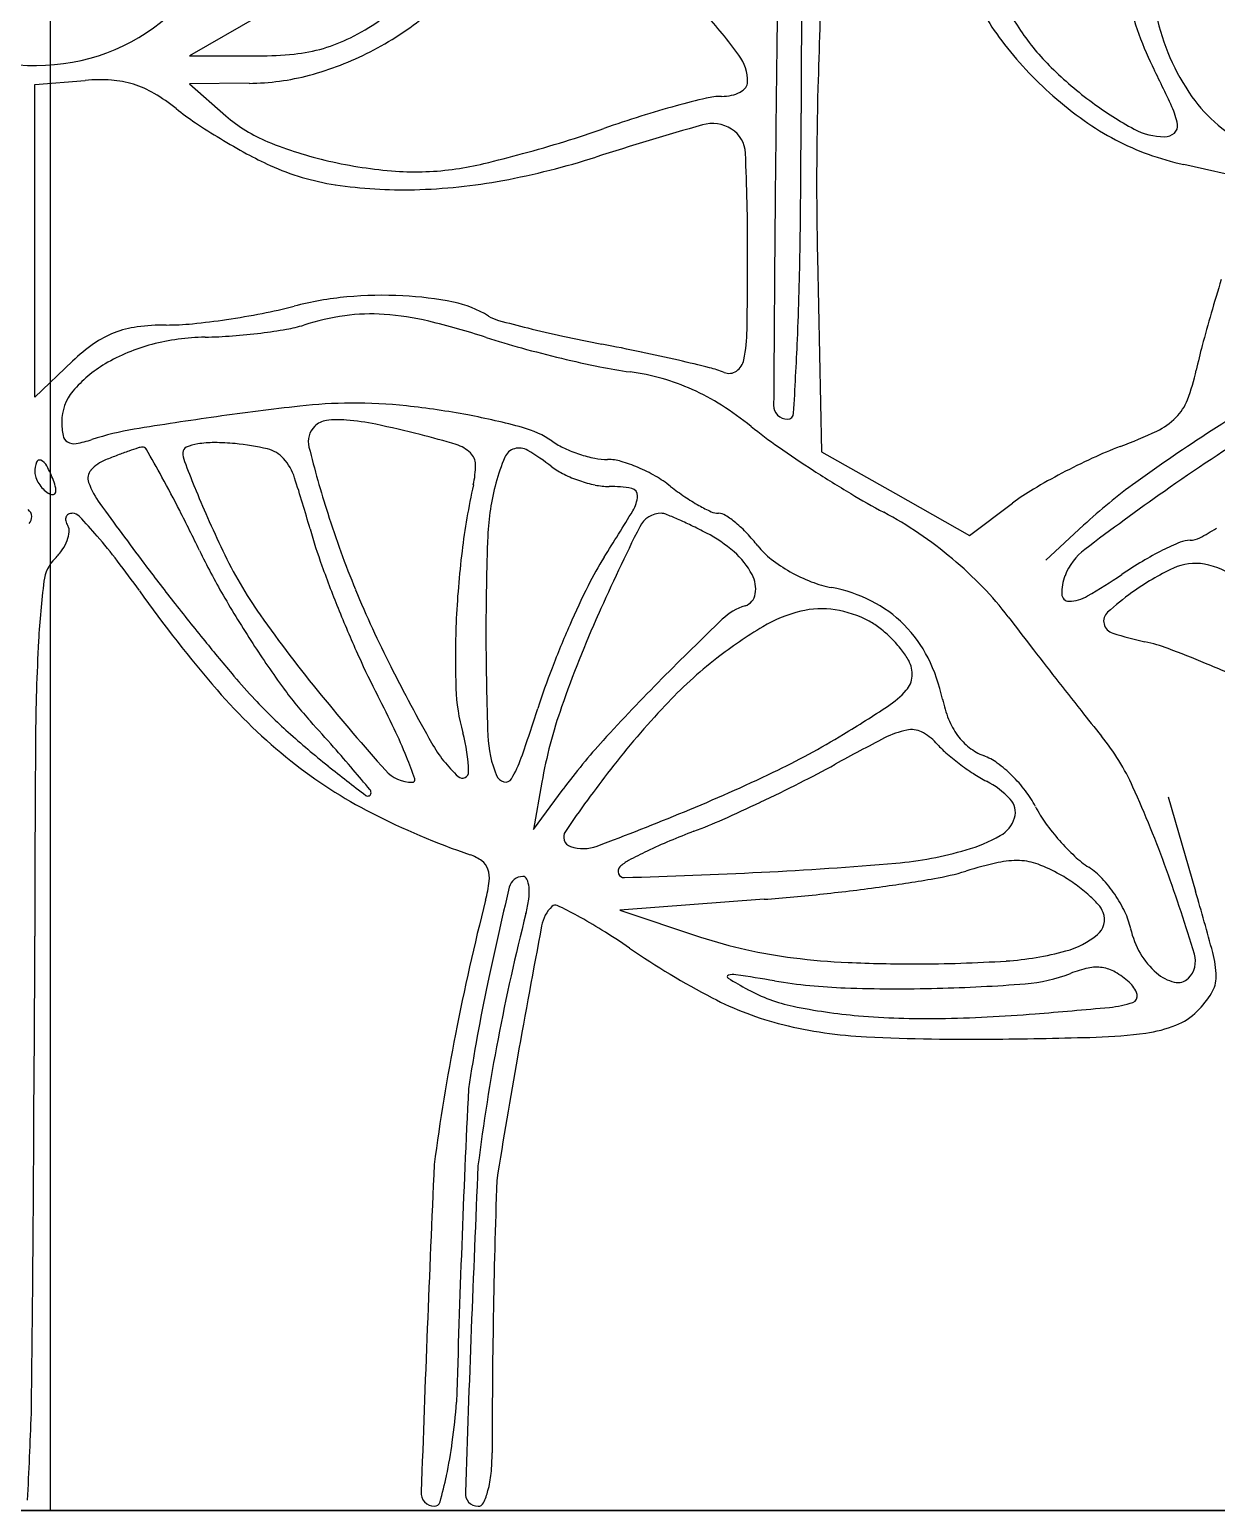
# Model space of a CAD drawing. Header units: millimetres. Extents: x 56222 to 3066687, y -650199 to -121287.
# Drawn here: x 141928.42 to 141933.82, y -185317.59 to -185310.85 of the extents above; entities that cross this region are included whole.
import ezdxf

# ---------------------------------------------------------------- set-up
doc = ezdxf.new("R2010")
doc.units = ezdxf.units.MM
doc.header["$MEASUREMENT"] = 0
doc.layers.add('$TD_AUDIT_GENERATED_(A0BDF17)', color=32, linetype='Continuous', lineweight=30)
doc.layers.add('FURNITURE', color=32, linetype='Continuous', lineweight=9)

msp = doc.modelspace()

# ---------------------------------------------------------------- linework, layer by layer
at = {"layer": '$TD_AUDIT_GENERATED_(A0BDF17)', "linetype": 'Continuous', "lineweight": 25, "ltscale": 2}
for p, q in [((141928.51, -185258.9961, 0.5173), (141928.5099, -185317.5925, 0.5173)), ((141929.4614, -185310.7905, 0.5173), (141929.1439, -185310.9726, 0.5173)), ((141929.1439, -185310.9726, 0.5173), (141929.4567, -185310.9732, 0.5173)), ((141928.4399, -185311.1036, 0.5173), (141928.6695, -185311.0846, 0.5173)), ((141928.4399, -185311.8153, 0.5173), (141928.4399, -185311.1036, 0.5173)), ((141929.4153, -185311.0981, 0.5173), (141929.1439, -185311.1001, 0.5173)), ((141929.1439, -185311.1001, 0.5173), (141929.3089, -185311.2454, 0.5173)), ((141933.9905, -185311.5398, 0.5173), (141933.6686, -185311.4677, 0.5173)), ((141928.4399, -185312.527, 0.5173), (141928.4399, -185311.8153, 0.5173)), ((141932.0015, -185311.8898, 0.5173), (141932.0208, -185312.7753, 0.5173)), ((141928.6116, -185312.3625, 0.5173), (141928.4399, -185312.527, 0.5173)), ((141932.0208, -185312.7753, 0.5173), (141932.3575, -185312.9653, 0.5173)), ((141932.3575, -185312.9653, 0.5173), (141932.6942, -185313.1553, 0.5173)), ((141932.6942, -185313.1553, 0.5173), (141932.8896, -185313.0087, 0.5173)), ((141933.2129, -185313.1092, 0.5173), (141933.0408, -185313.2686, 0.5173)), ((141930.7474, -185314.2792, 0.5173), (141930.7099, -185314.4934, 0.5173)), ((141930.7099, -185314.4934, 0.5173), (141930.8451, -185314.3098, 0.5173)), ((141933.5972, -185314.3451, 0.5173), (141933.7224, -185314.7743, 0.5173)), ((141931.7586, -185314.8115, 0.5173), (141931.1027, -185314.8607, 0.5173)), ((141931.1027, -185314.8607, 0.5173), (141931.4699, -185314.9831, 0.5173))]:
    msp.add_line(p, q, dxfattribs=at)
for centre, radius, start, end in [((141986.6646, -185311.7387, 0.5173), 54.8538, 178.05264, 179.40618), ((141989.7894, -185312.7334, 0.5173), 57.808, 177.329367, 178.399644), ((141971.1709, -185311.2562, 0.5173), 39.2438, 178.65847, 179.96755), ((141934.2479, -185309.9662, 0.5173), 1.5943, 197.38905, 213.97603), ((141928.455, -185310.1231, 0.5173), 0.8927, 282.72339, 324.19315), ((141933.7143, -185310.2408, 0.5173), 1.0975, 201.21245, 217.2093), ((141934.8223, -185310.3787, 0.5173), 1.4457, 191.96797, 206.32148), ((141929.3223, -185309.7945, 0.5173), 1.2282, 296.82446, 303.91724), ((141929.2759, -185309.6124, 0.5173), 1.509, 297.19221, 308.87203), ((141929.7411, -185312.3593, 0.5173), 2.3562, 36.11228, 42.16727), ((141934.5212, -185310.5825, 0.5173), 0.9982, 191.7516, 215.27088), ((141933.8386, -185310.242, 0.5173), 1.1007, 213.97602, 225.41695), ((141928.4435, -185310.0724, 0.5173), 0.9447, 242.97107, 282.72341), ((141929.542, -185310.2092, 0.5173), 0.7598, 275.8775, 286.14856), ((141929.5555, -185310.2556, 0.5173), 0.7114, 286.14859, 296.82446), ((141934.2084, -185309.8656, 0.5173), 1.7179, 217.20936, 228.64458), ((141929.4596, -185309.4083, 0.5173), 1.5649, 269.89484, 275.87745), ((141929.3292, -185309.7162, 0.5173), 1.3923, 285.02488, 297.19222), ((141931.4781, -185311.0921, 0.5173), 0.206, 359.99996, 36.11231), ((141926.4961, -185314.4976, 0.5173), 7.8435, 24.82514, 26.32146), ((141928.7345, -185311.8697, 0.5173), 0.7878, 86.09399, 94.73124), ((141928.7581, -185311.524, 0.5173), 0.4412, 72.763, 86.09397), ((141929.4075, -185310.008, 0.5173), 1.0902, 270.40826, 285.02496), ((141934.281, -185309.7931, 0.5173), 1.731, 225.41696, 233.56695), ((141928.7559, -185311.5311, 0.5173), 0.4487, 59.56305, 72.7629), ((141928.5591, -185311.866, 0.5173), 0.8372, 51.28643, 59.56299), ((141931.5654, -185310.9413, 0.5173), 0.2161, 269.99993, 282.1378), ((141931.5811, -185311.0141, 0.5173), 0.1416, 282.13776, 298.79952), ((141931.6055, -185311.0586, 0.5173), 0.0909, 298.7995, 319.97923), ((141931.6454, -185311.0921, 0.5173), 0.0387, 319.97934, 0.00001), ((141947.5083, -185311.5522, 0.5173), 15.5104, 178.39961, 181.24752), ((141934.212, -185309.8615, 0.5173), 1.7233, 228.64465, 234.67307), ((141929.8729, -185310.2269, 0.5173), 1.2635, 231.28641, 236.22958), ((141932.5106, -185315.4141, 0.5173), 4.3682, 105.28503, 107.48604), ((141932.4409, -185315.1589, 0.5173), 4.1037, 103.31205, 105.28504), ((141931.5654, -185311.4588, 0.5173), 0.3014, 90.00003, 103.31204), ((142269.6184, -185314.6711, 0.5173), 337.8227, 179.406229, 179.642517), ((141934.1982, -185309.9053, 0.5173), 1.5915, 233.56689, 241.65416), ((141933.3215, -185311.3402, 0.5173), 0.3232, 9.70542, 24.82512), ((141934.2633, -185310.7649, 0.5173), 0.6823, 215.2708, 244.87952), ((141930.7977, -185308.844, 0.5173), 2.9271, 236.22957, 238.86781), ((141929.7546, -185310.7392, 0.5173), 0.6744, 228.63419, 247.86073), ((141935.7333, -185326.2759, 0.5173), 15.5808, 105.84701, 107.7116), ((141932.8369, -185316.4499, 0.5173), 5.4542, 107.48597, 109.34942), ((141931.5234, -185311.445, 0.5173), 0.1639, 57.85195, 105.847), ((141884.1721, -185311.2068, 0.5173), 47.7551, 359.25199, 359.9675), ((141933.9445, -185310.2389, 0.5173), 1.2608, 234.67307, 242.29312), ((141933.5989, -185311.2927, 0.5173), 0.0418, 310.79651, 9.70541), ((141930.8438, -185308.7676, 0.5173), 3.0164, 238.86781, 241.48955), ((141929.4247, -185306.7332, 0.5173), 4.8443, 287.12775, 289.34938), ((141931.5381, -185311.4216, 0.5173), 0.1363, 2.50941, 57.85192), ((141933.9105, -185310.3037, 0.5173), 1.1876, 242.29311, 250.16337), ((141933.5814, -185311.0486, 0.5173), 0.2925, 241.65408, 270.00001), ((141933.5814, -185311.2725, 0.5173), 0.0686, 269.99998, 310.79656), ((141930.2218, -185309.9127, 0.5173), 1.7133, 241.48955, 245.49389), ((141930.1907, -185309.6674, 0.5173), 1.8316, 247.86076, 256.98293), ((141929.1998, -185306.0678, 0.5173), 5.546, 283.38365, 285.26634), ((141929.0451, -185305.5012, 0.5173), 6.1334, 285.26632, 287.12771), ((141921.3542, -185311.8679, 0.5173), 10.3299, 360, 2.50945), ((141933.9594, -185310.1681, 0.5173), 1.3318, 250.16342, 257.38556), ((141929.9756, -185310.4528, 0.5173), 1.1196, 245.49398, 261.37017), ((141930.2232, -185309.5267, 0.5173), 1.9759, 256.98293, 265.89801), ((141930.1729, -185310.2285, 0.5173), 1.2724, 265.89797, 278.2959), ((141930.1462, -185310.0458, 0.5173), 1.457, 278.29596, 283.38368), ((141929.9352, -185308.1209, 0.5173), 3.4776, 280.51299, 287.71156), ((141930.1151, -185309.5333, 0.5173), 2.0496, 261.37025, 271.46657), ((141930.1019, -185309.0192, 0.5173), 2.5639, 271.46658, 280.51301), ((141908.6669, -185311.8679, 0.5173), 23.0172, 359.12451, 359.99999), ((141918.1823, -185311.6509, 0.5173), 13.7419, 357.4433, 359.25197), ((141941.5871, -185314.3898, 0.5173), 8.1105, 162.79715, 163.93), ((141929.9972, -185313.562, 0.5173), 1.498, 95.26615, 104.59928), ((141930.0242, -185313.8549, 0.5173), 1.7921, 87.107, 95.26614), ((141930.0359, -185313.6228, 0.5173), 1.5597, 78.57682, 87.10698), ((141930.2483, -185312.5717, 0.5173), 0.4874, 58.28248, 78.57683), ((141928.7912, -185308.6232, 0.5173), 3.5878, 278.36088, 280.99018), ((141929.027, -185309.8373, 0.5173), 2.351, 280.99016, 284.59927), ((141930.0012, -185313.2504, 0.5173), 1.105, 97.85882, 107.75796), ((141929.9702, -185313.0255, 0.5173), 0.878, 86.09733, 97.85876), ((141929.9475, -185313.3583, 0.5173), 1.2116, 76.37253, 86.09734), ((141930.5957, -185312.0095, 0.5173), 0.1735, 238.28253, 254.86472), ((141941.1004, -185314.2495, 0.5173), 7.604, 163.93, 165.07476), ((141928.9581, -185312.6397, 0.5173), 0.4354, 111.13474, 125.09898), ((141928.9666, -185312.6618, 0.5173), 0.4591, 97.606, 111.13476), ((141929.0371, -185313.1898, 0.5173), 0.9918, 89.99996, 97.60605), ((141929.0371, -185310.9842, 0.5173), 1.2138, 270.00002, 275.69955), ((141928.8232, -185308.8406, 0.5173), 3.3681, 275.69955, 278.36093), ((141929.1714, -185309.8062, 0.5173), 2.4464, 276.98768, 279.7421), ((141929.487, -185311.6449, 0.5173), 0.5808, 279.74213, 287.75798), ((141929.3841, -185315.6821, 0.5173), 3.6027, 72.05753, 76.37254), ((141932.2131, -185306.03, 0.5173), 6.3679, 254.86472, 256.09771), ((141932.0197, -185306.8114, 0.5173), 5.563, 256.09769, 257.78857), ((141930.9121, -185312.2078, 0.5173), 0.7695, 348.89895, 359.1245), ((141929.1807, -185312.9564, 0.5173), 0.8226, 125.09892, 133.77302), ((141929.1818, -185313.0901, 0.5173), 0.8302, 104.59025, 120.53396), ((141929.236, -185313.2985, 0.5173), 1.0456, 91.17847, 104.59029), ((141929.1668, -185309.9347, 0.5173), 2.319, 271.17851, 274.26542), ((141929.1354, -185309.5124, 0.5173), 2.7424, 274.26549, 276.9876), ((141931.6254, -185308.7605, 0.5173), 3.6727, 252.05753, 254.67194), ((141932.5713, -185304.2625, 0.5173), 8.1708, 257.78853, 259.05613), ((141928.939, -185323.0476, 0.5173), 10.9622, 78.0959, 79.05617), ((141905.962, -185311.1052, 0.5173), 25.9744, 356.70166, 357.44329), ((141936.2964, -185312.969, 0.5173), 2.6323, 165.07477, 167.60027), ((141932.1831, -185306.7258, 0.5173), 5.7824, 254.67199, 256.53269), ((141932.1093, -185307.0338, 0.5173), 5.4658, 256.53266, 258.41261), ((141929.4148, -185320.7902, 0.5173), 8.6552, 76.9496, 78.09596), ((141929.4724, -185320.5417, 0.5173), 8.4001, 75.95452, 76.94963), ((141931.5873, -185312.3403, 0.5173), 0.0813, 304.24719, 348.8989), ((141929.0512, -185312.8687, 0.5173), 0.5732, 120.5339, 139.85762), ((141931.4168, -185310.4113, 0.5173), 2.018, 258.41263, 262.36725), ((141931.0075, -185313.4654, 0.5173), 1.0634, 74.32396, 82.36727), ((141931.3812, -185312.912, 0.5173), 0.5353, 68.53617, 75.95453), ((141931.5991, -185312.3576, 0.5173), 0.0604, 248.53625, 304.24724), ((141932.7832, -185312.1966, 0.5173), 0.9649, 339.26098, 347.60025), ((141928.7774, -185312.6378, 0.5173), 0.2151, 139.85756, 180.00003), ((141931.0299, -185313.3855, 0.5173), 0.9804, 65.775, 74.32392), ((141930.9974, -185313.4579, 0.5173), 1.0598, 57.57883, 65.77505), ((141938.7556, -185320.3417, 0.5173), 9.1283, 120.09151, 122.92567), ((141931.2492, -185326.7361, 0.5173), 14.2593, 96.45732, 97.99168), ((141929.8893, -185314.7212, 0.5173), 2.1678, 90.28865, 96.45723), ((141929.8899, -185314.8383, 0.5173), 2.2849, 83.92885, 90.28865), ((141929.7646, -185316.0168, 0.5173), 3.47, 79.27871, 83.92889), ((141930.769, -185313.8175, 0.5173), 1.4858, 51.21631, 57.57886), ((141931.865, -185312.5637, 0.5173), 0.0628, 179.64254, 269.99998), ((141933.4701, -185312.4567, 0.5173), 0.2304, 315.09392, 339.26091), ((141928.8979, -185312.6378, 0.5173), 0.3355, 180, 190.83869), ((141931.4297, -185328.022, 0.5173), 15.5578, 97.99167, 99.38967), ((141929.7783, -185312.723, 0.5173), 0.0913, 97.14935, 135.00005), ((141929.8226, -185313.0758, 0.5173), 0.4468, 85.48682, 97.14927), ((141929.775, -185313.6783, 0.5173), 1.0512, 78.08648, 85.48675), ((141929.7813, -185315.9284, 0.5173), 3.3801, 74.93962, 79.27869), ((141931.865, -185312.598, 0.5173), 0.0285, 269.99999, 356.70158), ((141933.4152, -185312.402, 0.5173), 0.3078, 295.18782, 315.09396), ((141928.6112, -185312.6927, 0.5173), 0.0437, 190.83869, 239.50409), ((141929.11, -185313.9937, 0.5173), 1.339, 99.38956, 107.82336), ((141929.7845, -185312.7292, 0.5173), 0.1001, 135.00004, 194.06047), ((141928.8903, -185317.8715, 0.5173), 5.3367, 75.8666, 78.0864), ((141929.3897, -185315.8883, 0.5173), 3.2916, 72.89082, 75.86659), ((141930.5451, -185313.0899, 0.5173), 0.4405, 55.45633, 74.93955), ((141933.1452, -185310.8603, 0.5173), 2.3078, 231.21632, 235.07013), ((141932.5686, -185310.6018, 0.5173), 2.2972, 290.66539, 295.18773), ((141938.2687, -185319.5898, 0.5173), 8.2325, 122.92567, 125.82102), ((141939.234, -185320.997, 0.5173), 9.8303, 122.10122, 125.10747), ((141928.6176, -185312.6819, 0.5173), 0.0561, 239.50416, 280.43881), ((141928.5228, -185312.1674, 0.5173), 0.5793, 280.4388, 287.82327), ((141929.5477, -185314.7234, 0.5173), 2.0666, 109.20881, 110.71429), ((141929.5724, -185314.7943, 0.5173), 2.1416, 107.99307, 109.20888), ((141928.9396, -185312.846, 0.5173), 0.0932, 96.16388, 107.99296), ((141928.9315, -185312.771, 0.5173), 0.0177, 29.54221, 96.164), ((141918.0475, -185318.9394, 0.5173), 12.5282, 28.8715, 29.54209), ((141929.1387, -185312.7779, 0.5173), 0.0254, 112.59166, 180.04408), ((141929.2207, -185312.975, 0.5173), 0.2389, 99.54786, 112.5917), ((141929.2559, -185313.1843, 0.5173), 0.4511, 89.81103, 99.54775), ((141929.254, -185313.7617, 0.5173), 1.0286, 84.55242, 89.81102), ((141929.2456, -185313.85, 0.5173), 1.1172, 76.87968, 84.55239), ((141929.4676, -185312.8975, 0.5173), 0.1392, 41.31695, 76.87963), ((141934.6701, -185311.5056, 0.5173), 5.1365, 194.06054, 197.55577), ((141930.3099, -185312.8991, 0.5173), 0.1639, 46.53675, 72.89085), ((141930.6418, -185312.8262, 0.5173), 0.0681, 106.33927, 157.35565), ((141930.644, -185312.8338, 0.5173), 0.076, 59.14405, 106.33924), ((141930.0587, -185313.8135, 0.5173), 1.2172, 52.89758, 59.14403), ((141931.0108, -185312.4135, 0.5173), 0.3806, 235.45628, 245.139), ((141931.1177, -185312.1827, 0.5173), 0.635, 245.13898, 251.73855), ((141934.9747, -185308.2408, 0.5173), 5.5029, 235.07011, 237.08343), ((141934.0528, -185314.537, 0.5173), 1.9086, 110.66538, 114.79847), ((141928.5857, -185312.8677, 0.5173), 0.1457, 161.91087, 179.99999), ((141928.4611, -185312.827, 0.5173), 0.0146, 66.14396, 161.91095), ((141928.4436, -185312.8665, 0.5173), 0.0578, 27.85875, 66.14392), ((141927.9627, -185313.1207, 0.5173), 0.6018, 20.9936, 27.85879), ((141928.8288, -185312.9777, 0.5173), 0.1789, 111.90638, 138.11686), ((141929.8149, -185315.4299, 0.5173), 2.8219, 110.71438, 111.90635), ((141929.2278, -185312.7778, 0.5173), 0.1145, 180.04407, 200.88109), ((141934.479, -185310.7746, 0.5173), 5.7348, 200.88112, 202.1329), ((141929.3842, -185312.9709, 0.5173), 0.2503, 18.02012, 41.31691), ((141930.3721, -185312.8334, 0.5173), 0.0735, 0.26942, 46.53668), ((141930.0239, -185312.835, 0.5173), 0.4216, 347.55638, 0.26941), ((141931.4723, -185313.1727, 0.5173), 0.968, 157.35567, 164.69985), ((141931.1115, -185312.2015, 0.5173), 0.6152, 251.73855, 258.40406), ((141931.0468, -185312.5167, 0.5173), 0.2934, 258.40404, 269.99997), ((141931.0468, -185313.0328, 0.5173), 0.2227, 74.01614, 89.99999), ((141930.9272, -185313.4504, 0.5173), 0.657, 66.88361, 74.01623), ((141934.511, -185315.5286, 0.5173), 3.0009, 114.79839, 117.743), ((141928.5114, -185312.8677, 0.5173), 0.0715, 179.99997, 200.29751), ((141928.5768, -185312.8436, 0.5173), 0.1412, 200.29747, 212.49612), ((141928.2865, -185312.9965, 0.5173), 0.2549, 12.65323, 20.99364), ((141928.7371, -185312.8955, 0.5173), 0.0557, 138.11683, 200.36329), ((141924.4947, -185315.3846, 0.5173), 5.1659, 26.96033, 28.87144), ((141923.9915, -185314.7252, 0.5173), 5.9212, 15.67338, 18.02014), ((141931.0018, -185312.5666, 0.5173), 0.3462, 232.89755, 243.76688), ((141931.1152, -185312.3364, 0.5173), 0.6028, 243.7669, 250.94211), ((141931.1122, -185312.3453, 0.5173), 0.5934, 250.94209, 258.15462), ((141930.8957, -185313.5242, 0.5173), 0.7373, 59.99672, 66.88366), ((141930.9715, -185313.3928, 0.5173), 0.5856, 51.81139, 59.99685), ((141935.0773, -185308.0823, 0.5173), 5.6918, 237.08342, 239.08345), ((141934.4348, -185315.3837, 0.5173), 2.8372, 117.743, 120.72129), ((141928.5881, -185312.8363, 0.5173), 0.1546, 212.49611, 224.21616), ((141928.5642, -185312.8596, 0.5173), 0.1212, 224.21604, 238.28257), ((141928.5258, -185312.9217, 0.5173), 0.0483, 238.2825, 264.38756), ((141928.5223, -185312.9578, 0.5173), 0.012, 264.38772, 337.33179), ((141928.5001, -185312.9485, 0.5173), 0.036, 337.33163, 12.65311), ((141929.0592, -185312.7759, 0.5173), 0.3993, 200.36331, 215.99338), ((141933.4858, -185311.1785, 0.5173), 4.6626, 202.13294, 203.97759), ((141933.5546, -185313.6141, 0.5173), 3.1939, 167.55639, 173.05138), ((141931.5745, -185313.2006, 0.5173), 1.074, 164.6998, 177.74204), ((141931.0531, -185312.6268, 0.5173), 0.3058, 258.15465, 269.99996), ((141931.0531, -185313.5072, 0.5173), 0.5747, 79.63238, 89.99997), ((141931.1508, -185312.9736, 0.5173), 0.0322, 355.97728, 79.63231), ((141932.0227, -185312.0565, 0.5173), 1.1146, 231.81133, 235.89678), ((141933.8357, -185310.1555, 0.5173), 3.2752, 239.08347, 242.10874), ((141933.5341, -185313.8681, 0.5173), 1.0742, 120.72132, 126.87111), ((141934.9223, -185314.9535, 0.5173), 2.5147, 125.82098, 132.82561), ((141940.9481, -185323.4353, 0.5173), 12.8108, 125.1075, 127.11188), ((141928.3833, -185313.0717, 0.5173), 0.0427, 314.99999, 51.85436), ((141946.5231, -185300.0907, 0.5173), 21.9841, 215.9935, 216.87355), ((141920.3552, -185317.4901, 0.5173), 9.8101, 25.77773, 26.9603), ((141931.0324, -185312.9653, 0.5173), 0.1509, 328.83866, 355.97724), ((141931.903, -185312.2333, 0.5173), 0.901, 235.89674, 240.68849), ((141931.8414, -185312.343, 0.5173), 0.7752, 240.68853, 245.35451), ((141928.6103, -185313.0822, 0.5173), 0.0304, 159.38095, 194.28497), ((141928.6555, -185313.0707, 0.5173), 0.0771, 194.28509, 211.71744), ((141928.6028, -185313.0794, 0.5173), 0.0224, 117.0975, 159.38126), ((141928.6111, -185313.0956, 0.5173), 0.0407, 89.99994, 117.09739), ((141928.6111, -185313.0988, 0.5173), 0.0438, 43.10104, 89.99991), ((141926.383, -185315.1839, 0.5173), 3.0954, 40.87183, 43.10102), ((141935.7506, -185310.1712, 0.5173), 7.1413, 203.97762, 205.31786), ((141933.8894, -185311.7526, 0.5173), 4.3176, 197.55577, 202.46412), ((141920.9011, -185306.8389, 0.5173), 11.9905, 327.6487, 328.83861), ((141931.2919, -185313.1659, 0.5173), 0.1109, 89.99997, 153.3768), ((141931.2919, -185313.1073, 0.5173), 0.0524, 67.83041, 90.00002), ((141930.4848, -185315.0882, 0.5173), 2.1913, 66.32417, 67.83034), ((141930.612, -185314.7979, 0.5173), 1.8744, 64.20941, 66.32425), ((141930.1971, -185315.6567, 0.5173), 2.8282, 62.65558, 64.20941), ((141931.5516, -185312.9745, 0.5173), 0.0805, 245.35448, 270.00005), ((141931.5516, -185313.1131, 0.5173), 0.0581, 57.23779, 90.00002), ((141931.3206, -185313.4721, 0.5173), 0.4851, 50.36647, 57.23762), ((141931.2451, -185313.5633, 0.5173), 0.6035, 43.68035, 50.36647), ((141931.5153, -185314.5396, 0.5173), 1.6852, 55.77962, 62.10874), ((141928.4516, -185313.1255, 0.5173), 0.1455, 338.82039, 354.48286), ((141928.5512, -185313.1352, 0.5173), 0.0455, 354.48292, 31.71745), ((141926.8354, -185314.7924, 0.5173), 2.4971, 37.50504, 40.87173), ((141932.0058, -185312.4765, 0.5173), 2.4026, 195.67341, 199.88326), ((141941.4315, -185313.5893, 0.5173), 10.9386, 177.74201, 180.11535), ((141939.6955, -185317.3784, 0.5173), 9.5112, 153.37678, 156.02212), ((141931.2056, -185313.7064, 0.5173), 0.6325, 48.82908, 62.65563), ((141931.1141, -185313.6884, 0.5173), 0.7846, 38.1886, 43.68038), ((141931.4021, -185314.7061, 0.5173), 1.8864, 49.96389, 55.77954), ((141933.6974, -185313.2934, 0.5173), 0.116, 89.99998, 112.78222), ((141933.6974, -185313.0832, 0.5173), 0.0942, 270.0001, 297.79765), ((141933.2367, -185312.2092, 0.5173), 1.0822, 297.7977, 302.4442), ((141928.3367, -185313.0643, 0.5173), 0.2767, 315.00001, 325.64592), ((141928.3932, -185313.1029, 0.5173), 0.2082, 325.646, 338.8205), ((141932.0011, -185311.8658, 0.5173), 3.1228, 205.77774, 210.00523), ((141931.0656, -185312.3876, 0.5173), 1.9585, 205.31784, 215.22293), ((141934.5148, -185313.7311, 0.5173), 4.1613, 173.05144, 177.55774), ((141931.3808, -185313.506, 0.5173), 0.3664, 28.01824, 48.82912), ((141932.0065, -185312.9864, 0.5173), 0.3508, 218.18861, 232.24944), ((141933.3833, -185313.4371, 0.5173), 0.2731, 127.11194, 159.00634), ((141934.2342, -185314.5422, 0.5173), 1.4756, 116.63901, 120.72285), ((141934.1589, -185314.3922, 0.5173), 1.3078, 112.78226, 116.63904), ((141928.6588, -185313.3864, 0.5173), 0.1789, 134.99999, 172.81791), ((141925.4596, -185315.8482, 0.5173), 4.2314, 35.23684, 37.50499), ((141937.2556, -185307.0422, 0.5173), 10.3992, 216.8736, 218.08185), ((141935.157, -185311.3368, 0.5173), 5.7536, 199.88338, 202.07568), ((141932.211, -185314.0029, 0.5173), 1.3974, 147.64875, 153.72938), ((141932.2244, -185312.705, 0.5173), 0.7067, 232.24946, 240.57523), ((141931.4317, -185314.6708, 0.5173), 1.8404, 44.07988, 49.96378), ((141934.4285, -185314.8692, 0.5173), 1.856, 120.72285, 124.16149), ((141934.1111, -185314.3533, 0.5173), 1.1571, 115.03063, 125.88784), ((141933.7209, -185313.5177, 0.5173), 0.235, 79.64024, 115.03064), ((141933.699, -185313.6376, 0.5173), 0.3569, 53.0182, 79.64027), ((141932.2529, -185313.8393, 0.5173), 3.8014, 172.81796, 176.92356), ((141931.5806, -185313.3997, 0.5173), 0.14, 350.96051, 28.01825), ((141932.2448, -185312.6688, 0.5173), 0.7483, 240.57517, 248.72241), ((141932.1632, -185312.8785, 0.5173), 0.5233, 248.72243, 259.37474), ((141933.3362, -185313.419, 0.5173), 0.2228, 159.00633, 181.0624), ((141931.9248, -185311.1799, 0.5173), 2.6027, 300.12282, 304.16152), ((141933.6676, -185310.0503, 0.5173), 5.8179, 215.23682, 220.89054), ((141933.5608, -185310.9652, 0.5173), 4.9238, 210.00522, 213.01078), ((141934.6003, -185311.4587, 0.5173), 5.087, 202.46408, 206.80451), ((141934.855, -185315.308, 0.5173), 4.346, 153.72936, 156.33964), ((141931.652, -185313.4111, 0.5173), 0.0677, 287.45964, 350.96053), ((141931.9423, -185314.0559, 0.5173), 0.6746, 63.10283, 79.37471), ((141931.6943, -185314.4165, 0.5173), 1.4748, 37.13296, 44.07989), ((141933.1457, -185313.4226, 0.5173), 0.0322, 181.06244, 271.279), ((141933.1425, -185313.2786, 0.5173), 0.1763, 271.27895, 300.12285), ((141934.2269, -185314.5134, 0.5173), 1.3547, 125.88785, 131.9252), ((141938.8963, -185305.7566, 0.5173), 12.4835, 218.08186, 219.13541), ((141935.3471, -185311.2597, 0.5173), 5.9587, 202.07573, 204.2529), ((141936.1704, -185315.8105, 0.5173), 5.6532, 156.02221, 160.62633), ((141931.7517, -185313.7278, 0.5173), 0.2643, 107.45977, 133.81952), ((141932.0721, -185314.1069, 0.5173), 0.6237, 103.60459, 120.81043), ((141932.0204, -185313.8932, 0.5173), 0.4039, 81.25638, 103.60466), ((141932.0077, -185313.9758, 0.5173), 0.4873, 61.84506, 81.25638), ((141931.9864, -185313.9688, 0.5173), 0.577, 44.80777, 63.10278), ((141933.3573, -185313.545, 0.5173), 0.0532, 131.92522, 194.85724), ((141934.7195, -185309.8078, 0.5173), 6.4313, 215.22297, 219.30796), ((141934.1198, -185313.7143, 0.5173), 3.7659, 177.5578, 182.08999), ((141935.1886, -185315.4541, 0.5173), 4.7102, 156.33964, 158.91372), ((141942.363, -185324.7857, 0.5173), 15.59, 133.81959, 135.23569), ((141932.7859, -185315.3038, 0.5173), 2.0173, 120.8104, 127.98607), ((141932.083, -185313.8351, 0.5173), 0.3278, 51.50471, 61.84507), ((141931.9063, -185314.0573, 0.5173), 0.6117, 45.02284, 51.5047), ((141931.9723, -185313.9829, 0.5173), 0.597, 26.85956, 44.8077), ((141946.9695, -185302.8501, 0.5173), 17.6853, 217.133, 217.66585), ((141933.364, -185313.5432, 0.5173), 0.0601, 194.85722, 252.52122), ((141938.1939, -185314.1586, 0.5173), 9.751, 176.92359, 179.58245), ((141937.9143, -185306.5556, 0.5173), 11.2175, 219.13545, 220.19588), ((141933.3382, -185311.1098, 0.5173), 4.6584, 213.01075, 216.05068), ((141943.789, -185313.5845, 0.5173), 13.2961, 180.11538, 182.07828), ((141931.9066, -185314.057, 0.5173), 0.6113, 38.53945, 45.02291), ((141933.8423, -185312.0241, 0.5173), 1.6528, 252.52115, 257.7644), ((141933.331, -185314.3818, 0.5173), 0.7598, 69.43621, 77.76449), ((141933.0608, -185312.2897, 0.5173), 3.4511, 204.25285, 207.53017), ((141932.8128, -185315.3382, 0.5173), 2.061, 127.98606, 136.89176), ((141932.1299, -185313.8791, 0.5173), 0.3258, 28.15493, 38.53943), ((141931.8227, -185314.0586, 0.5173), 0.7647, 11.95092, 26.85953), ((141957.8434, -185294.4562, 0.5173), 31.4221, 217.66576, 218.01228), ((141931.7621, -185318.564, 0.5173), 5.2266, 67.43019, 69.43618), ((141937.5994, -185309.9435, 0.5173), 8.447, 206.8045, 209.47802), ((141933.9052, -185314.9593, 0.5173), 3.3347, 158.9137, 162.24831), ((141932.3004, -185313.7879, 0.5173), 0.1324, 356.21923, 28.15499), ((141931.5072, -185319.1773, 0.5173), 5.8908, 65.38105, 67.43012), ((141931.3448, -185312.1065, 0.5173), 2.6169, 220.19593, 223.32157), ((141931.0059, -185312.8075, 0.5173), 1.7736, 216.05069, 222.30171), ((141931.2321, -185313.8197, 0.5173), 0.8763, 182.08997, 195.47324), ((141937.8297, -185320.2895, 0.5173), 9.2051, 135.23569, 137.65761), ((141932.327, -185313.7896, 0.5173), 0.1058, 318.42924, 356.21928), ((141957.1222, -185295.02, 0.5173), 30.5067, 218.01221, 218.36057), ((141931.1917, -185312.1942, 0.5173), 2.5428, 220.89049, 231.38593), ((141931.3469, -185312.1045, 0.5173), 2.6199, 223.32157, 227.96464), ((141937.9453, -185307.1668, 0.5173), 10.6004, 219.30798, 221.74319), ((141925.8166, -185316.0656, 0.5173), 4.7181, 25.47718, 27.53015), ((141932.0856, -185313.5756, 0.5173), 0.4284, 303.30741, 318.42916), ((141933.1133, -185313.7855, 0.5173), 0.5546, 191.95083, 201.82708), ((141921.4961, -185310.9867, 0.5173), 9.6947, 340.84247, 342.24827), ((141932.8747, -185314.6516, 0.5173), 2.1596, 160.62632, 170.07042), ((141934.3506, -185316.7776, 0.5173), 4.1673, 136.89179, 142.15085), ((141928.6341, -185308.3225, 0.5173), 6.7139, 301.27735, 303.30741), ((141943.3143, -185305.9485, 0.5173), 12.8974, 218.36056, 219.02335), ((141932.3727, -185310.9667, 0.5173), 4.1517, 227.96454, 231.25309), ((141921.0225, -185321.8922, 0.5173), 11.7245, 41.52723, 42.30164), ((141928.1204, -185314.9679, 0.5173), 2.1662, 21.80299, 25.47717), ((141929.6701, -185314.2521, 0.5173), 0.7444, 1.6047, 15.47327), ((141932.4914, -185314.4343, 0.5173), 0.4016, 101.99506, 117.23912), ((141932.4297, -185314.1439, 0.5173), 0.1048, 64.00653, 101.99503), ((141932.3835, -185314.2386, 0.5173), 0.2101, 41.4237, 64.00645), ((141932.9155, -185313.8647, 0.5173), 0.3414, 201.82702, 216.03099), ((142050.7287, -185314.9787, 0.5173), 122.2888, 179.582438, 180.000009), ((141924.9995, -185318.3702, 0.5173), 6.4122, 40.3105, 41.52722), ((141930.7892, -185313.793, 0.5173), 0.6241, 209.47801, 227.44095), ((141931.0256, -185314.0477, 0.5173), 0.5243, 182.07831, 202.52796), ((141933.0436, -185315.928, 0.5173), 2.7298, 137.65758, 143.64569), ((141930.2297, -185310.9492, 0.5173), 3.6405, 295.55656, 301.27739), ((141936.7041, -185322.6176, 0.5173), 9.6056, 117.23922, 118.76304), ((141932.9165, -185313.7684, 0.5173), 0.5006, 221.42373, 228.71456), ((141932.8647, -185313.9016, 0.5173), 0.2787, 216.03102, 231.92296), ((141932.8468, -185313.9245, 0.5173), 0.2496, 231.92296, 249.18326), ((141932.4634, -185314.7428, 0.5173), 1.0698, 24.40049, 39.02335), ((141930.9717, -185312.4697, 0.5173), 2.1902, 231.38591, 242.8433), ((141927.9368, -185315.0413, 0.5173), 2.3639, 19.2034, 21.80291), ((141930.195, -185314.0087, 0.5173), 0.4859, 328.4457, 340.84249), ((141933.3164, -185313.313, 0.5173), 1.1067, 228.7146, 232.74368), ((141932.6654, -185314.4017, 0.5173), 0.2609, 53.63911, 69.18319), ((141934.2074, -185308.6804, 0.5173), 7.0832, 231.25305, 233.01749), ((141916.4163, -185325.652, 0.5173), 17.6681, 39.92944, 40.31058), ((141930.1582, -185314.1154, 0.5173), 0.1638, 221.74319, 270), ((141930.3861, -185314.232, 0.5173), 0.0282, 227.44097, 1.60479), ((141930.5863, -185314.23, 0.5173), 0.0487, 202.52787, 255.68381), ((141935.5548, -185317.7134, 0.5173), 5.6924, 142.15082, 145.66026), ((141928.3761, -185307.073, 0.5173), 7.9371, 292.36247, 295.55661), ((141929.4841, -185309.4644, 0.5173), 5.3989, 296.83436, 298.76312), ((141933.3341, -185313.2896, 0.5173), 1.136, 232.74371, 236.74736), ((141933.0635, -185313.7025, 0.5173), 0.6423, 236.74737, 242.88297), ((141932.4533, -185314.6898, 0.5173), 0.6187, 45.48501, 53.63911), ((141932.4172, -185314.7265, 0.5173), 0.6702, 37.55373, 45.48488), ((141929.9471, -185314.3267, 0.5173), 0.0231, 359.99987, 39.92941), ((141930.1582, -185314.2676, 0.5173), 0.0116, 270.00007, 19.20342), ((141930.5821, -185314.2464, 0.5173), 0.0317, 255.68383, 328.44571), ((141928.3543, -185307.231, 0.5173), 7.9018, 295.38464, 296.83443), ((141932.5915, -185314.6241, 0.5173), 0.3931, 43.1286, 62.88301), ((141932.5691, -185314.6097, 0.5173), 0.4785, 27.34443, 37.55374), ((141928.8873, -185316.365, 0.5173), 4.9966, 19.74001, 24.40049), ((141929.9553, -185314.3267, 0.5173), 0.0149, 233.01743, 359.9999), ((141928.59, -185307.7277, 0.5173), 7.352, 293.91819, 295.38472), ((141932.8137, -185314.4159, 0.5173), 0.0886, 343.62064, 43.1285), ((141933.5291, -185314.1133, 0.5173), 0.6023, 207.34439, 215.73035), ((141931.5063, -185311.4275, 0.5173), 3.3615, 242.84325, 251.15483), ((141926.1213, -185301.5922, 0.5173), 13.8636, 290.6013, 292.36254), ((141930.5854, -185312.2268, 0.5173), 2.4302, 290.57082, 293.91826), ((141932.7681, -185314.4025, 0.5173), 0.1361, 298.81011, 343.62062), ((141930.8923, -185314.5282, 0.5173), 0.0457, 145.66024, 251.56503), ((141932.4555, -185317.2098, 0.5173), 2.8921, 110.57091, 112.91606), ((141932.4544, -185313.8322, 0.5173), 0.7871, 286.56584, 298.8102), ((141933.8851, -185313.8572, 0.5173), 1.0408, 215.73032, 221.29769), ((141930.9354, -185314.399, 0.5173), 0.1819, 251.56499, 290.6014), ((141932.164, -185316.5444, 0.5173), 2.1655, 115.64537, 118.15643), ((141932.2493, -185316.722, 0.5173), 2.3625, 112.91608, 115.6453), ((141932.2225, -185313.0525, 0.5173), 1.6005, 274.86999, 286.56581), ((141933.8645, -185313.8753, 0.5173), 1.0133, 221.29771, 226.90746), ((141930.3541, -185314.8035, 0.5173), 0.2057, 54.22647, 71.15471), ((141930.4294, -185314.6989, 0.5173), 0.0768, 18.9227, 54.22651), ((141931.2279, -185314.7954, 0.5173), 0.1817, 118.15638, 133.58182), ((141930.9162, -185297.7211, 0.5173), 16.9874, 272.80306, 274.87), ((141933.2965, -185316.739, 0.5173), 2.1471, 102.68863, 106.7766), ((141932.9082, -185315.0147, 0.5173), 0.3796, 87.95091, 102.68858), ((141932.9123, -185314.9019, 0.5173), 0.2668, 69.45118, 87.9509), ((141932.7607, -185315.3063, 0.5173), 0.6986, 60.4345, 69.45118), ((141933.4979, -185314.2671, 0.5173), 0.4768, 226.90746, 236.7661), ((141930.3865, -185314.7137, 0.5173), 0.1222, 352.80541, 18.92269), ((141930.6606, -185314.7709, 0.5173), 0.0632, 90.00001, 166.64221), ((141930.6606, -185314.7285, 0.5173), 0.0209, 23.82148, 90), ((141930.5755, -185314.7661, 0.5173), 0.1139, 4.89931, 23.82155), ((141931.1223, -185314.6843, 0.5173), 0.0284, 133.58181, 271.70023), ((141930.1606, -185282.2881, 0.5173), 32.4389, 271.70027, 272.80309), ((141931.2519, -185307.2581, 0.5173), 7.5682, 277.95145, 279.75142), ((141932.3307, -185313.5355, 0.5173), 1.1988, 279.75137, 286.77661), ((141932.724, -185315.3709, 0.5173), 0.7729, 54.64038, 60.4345), ((141933.0541, -185314.9444, 0.5173), 0.333, 43.09339, 56.76626), ((141932.8598, -185315.1262, 0.5173), 0.5991, 34.28471, 43.09338), ((141925.9842, -185317.4068, 0.5173), 8.081, 16.8729, 19.74006), ((141929.8052, -185314.6403, 0.5173), 0.7081, 345.68527, 352.80553), ((141948.3699, -185318.9761, 0.5173), 18.2649, 166.64221, 168.05465), ((141930.4408, -185314.7777, 0.5173), 0.2491, 352.42394, 4.89933), ((141931.1253, -185306.3661, 0.5173), 8.4692, 274.28828, 276.12491), ((141931.1186, -185306.3038, 0.5173), 8.5318, 276.12493, 277.95148), ((141932.7458, -185315.3402, 0.5173), 0.7353, 48.62537, 54.64027), ((141932.825, -185315.2504, 0.5173), 0.6156, 42.40962, 48.62538), ((141932.8556, -185315.1291, 0.5173), 0.6042, 25.50366, 34.28464), ((141920.104, -185318.747, 0.5173), 14.1859, 15.09178, 16.26267), ((141941.1278, -185317.5295, 0.5173), 10.9773, 165.68525, 168.94585), ((141930.1262, -185314.7358, 0.5173), 0.5665, 345.67232, 352.42393), ((141930.9135, -185314.9638, 0.5173), 0.17, 135, 169.34874), ((141930.8082, -185314.8585, 0.5173), 0.0211, 64.06815, 135.00006), ((141929.7204, -185317.0955, 0.5173), 2.5085, 61.69561, 64.06803), ((141933.1939, -185314.9133, 0.5173), 0.1159, 20.99359, 42.40962), ((141939.786, -185317.203, 0.5173), 9.4034, 165.67232, 169.23743), ((141929.9795, -185316.6144, 0.5173), 1.962, 57.94201, 61.6957), ((141933.2191, -185314.9037, 0.5173), 0.0888, 309.47648, 20.99363), ((141933.0818, -185315.0212, 0.5173), 0.3536, 12.38758, 25.5036), ((141862.2918, -185314.9787, 0.5173), 66.1481, 359.39468, 359.999951), ((141999.9596, -185327.9495, 0.5173), 70.4267, 169.348658, 169.842776), ((141929.0625, -185318.0786, 0.5173), 3.6898, 55.60237, 57.94202), ((141932.1361, -185312.9845, 0.5173), 2.1068, 251.5651, 257.39884), ((141933.0296, -185314.6736, 0.5173), 0.3869, 285.3267, 309.47647), ((141933.8075, -185314.8618, 0.5173), 0.3895, 192.38759, 210.102), ((141933.2407, -185311.9759, 0.5173), 3.7063, 235.6024, 242.3776), ((141932.1766, -185312.8035, 0.5173), 2.2922, 257.39884, 262.87504), ((141932.7722, -185313.7341, 0.5173), 1.361, 273.70331, 285.32667), ((141933.7722, -185314.8823, 0.5173), 0.3486, 210.102, 229.35222), ((141933.6121, -185315.0932, 0.5173), 0.1099, 315.00006, 16.87287), ((141933.3715, -185315.1692, 0.5173), 0.4446, 0.79266, 15.09183), ((141932.2737, -185312.0263, 0.5173), 3.0754, 262.87497, 267.52262), ((141932.4493, -185307.9685, 0.5173), 7.1371, 267.52261, 269.99999), ((141932.4493, -185308.7461, 0.5173), 6.3595, 270.00001, 273.70329), ((141933.3409, -185315.6257, 0.5173), 0.5125, 102.06197, 111.48274), ((141933.2713, -185315.3, 0.5173), 0.1795, 81.45704, 102.06197), ((141933.2734, -185315.2866, 0.5173), 0.166, 59.82576, 81.45692), ((141938.7967, -185316.9508, 0.5173), 8.4798, 168.05459, 171.33627), ((141931.5985, -185315.1642, 0.5173), 0.00723, 107.60773, 239.08117), ((141933.009, -185312.8091, 0.5173), 2.7524, 239.08129, 241.2273), ((141931.6188, -185315.2282, 0.5173), 0.0744, 81.18629, 107.60778), ((141928.5014, -185335.3337, 0.5173), 20.4202, 80.68517, 81.18639), ((141932.2152, -185312.6918, 0.5173), 2.5243, 260.68525, 268.02485), ((141932.3509, -185307.4565, 0.5173), 7.7625, 271.4489, 274.40726), ((141932.8928, -185314.487, 0.5173), 0.7111, 274.40724, 291.48272), ((141933.1549, -185315.4904, 0.5173), 0.4017, 48.64839, 59.82572), ((141933.3397, -185315.2804, 0.5173), 0.122, 17.24648, 48.64848), ((141933.6741, -185314.9965, 0.5173), 0.198, 229.35228, 255.88753), ((141933.6422, -185315.1233, 0.5173), 0.0673, 255.88745, 314.99995), ((141933.6759, -185315.165, 0.5173), 0.1401, 328.54857, 0.79265), ((141932.1912, -185313.9815, 0.5173), 1.4426, 242.37763, 256.08338), ((141932.0427, -185314.5687, 0.5173), 0.745, 241.22731, 258.22211), ((141932.3699, -185308.2058, 0.5173), 7.013, 268.02481, 271.44901), ((141933.4281, -185315.253, 0.5173), 0.0294, 288.56058, 17.24652), ((141933.4127, -185315.004, 0.5173), 0.4486, 314.99996, 328.54859), ((141932.3985, -185312.8625, 0.5173), 2.4878, 258.22209, 265.14498), ((141932.4382, -185308.4339, 0.5173), 6.921, 270.98625, 274.58779), ((141930.8616, -185288.786, 0.5173), 26.632, 274.58774, 275.32043), ((141933.2874, -185314.8337, 0.5173), 0.4716, 275.32044, 288.5605), ((141933.5309, -185315.1221, 0.5173), 0.2815, 291.22741, 314.99998), ((141932.3166, -185313.4756, 0.5173), 1.9639, 256.08339, 267.33319), ((141932.4949, -185311.7274, 0.5173), 3.627, 265.145, 270.9863), ((141933.412, -185314.8161, 0.5173), 0.6099, 277.8904, 291.2273), ((141939.6443, -185317.2397, 0.5173), 9.4657, 168.94581, 172.58952), ((141939.7623, -185317.1985, 0.5173), 9.3793, 169.23743, 172.80942), ((141932.7016, -185305.2096, 0.5173), 10.2389, 267.33327, 270.64336), ((141932.5114, -185288.2709, 0.5173), 27.1786, 270.64339, 271.59885), ((141933.212, -185313.3733, 0.5173), 2.0664, 271.59883, 277.89039), ((141956.8817, -185320.2318, 0.5173), 26.6629, 169.84273, 171.06564), ((141769.6003, -185315.1018, 0.5173), 158.837, 359.26047, 359.792322), ((141996.2218, -185318.8828, 0.5173), 65.8864, 177.207986, 178.44898), ((142058.9943, -185321.8656, 0.5173), 128.8694, 177.399611, 178.062152), ((142069.9258, -185322.147, 0.5173), 139.6033, 177.486418, 178.096801), ((141966.7221, -185317.3303, 0.5173), 36.201, 178.03818, 180.00141), ((141887.4246, -185315.6089, 0.5173), 41.0285, 357.2931, 357.84474), ((141926.5564, -185316.7788, 0.5173), 3.8166, 352.43435, 355.18075), ((141928.3578, -185317.018, 0.5173), 1.9995, 347.97898, 352.43442), ((141928.1845, -185316.9812, 0.5173), 2.1766, 344.73776, 347.97911), ((141930.2585, -185317.5136, 0.5173), 0.0602, 174.47453, 270), ((141930.2585, -185317.5471, 0.5173), 0.0268, 270.00001, 344.73784)]:
    msp.add_arc(centre, radius, start, end, dxfattribs=at)
for centre, radius, start, end in [((141929.5899, -185317.3311, 0.5173), 0.9313, 354.26883, 359.99996), ((141930.0167, -185317.374, 0.5173), 0.5023, 345.17058, 354.26872), ((141930.4569, -185317.5161, 0.5173), 0.0577, 174.55277, 270.00005), ((141930.1989, -185317.4222, 0.5173), 0.3138, 334.31841, 345.17059), ((141930.4569, -185317.5463, 0.5173), 0.0276, 270.00002, 334.31852)]:
    msp.add_arc(centre, radius, start, end)
at = {"layer": 'FURNITURE', "lineweight": 30}
msp.add_line((141946.0105, -185317.5925, 0.5173), (141911.0093, -185317.5925, 0.5173), dxfattribs=at)

doc.saveas('drawing.dxf')
